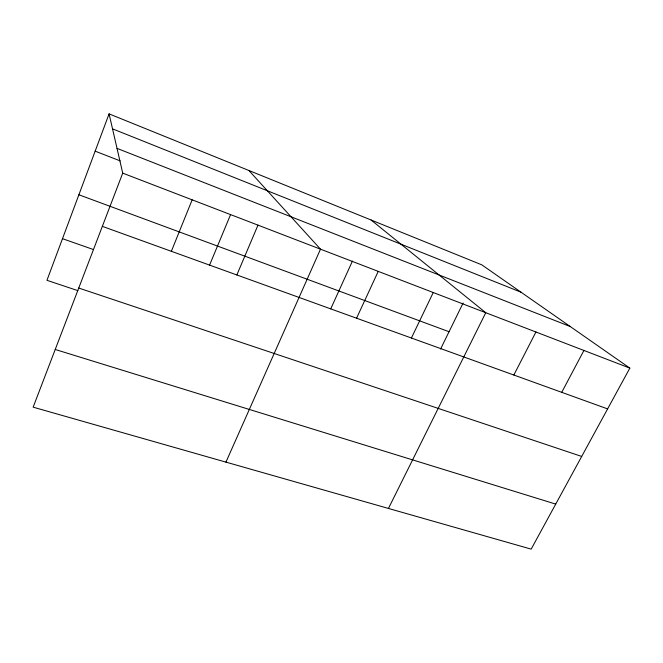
<?xml version="1.0" encoding="UTF-8"?>
<svg xmlns="http://www.w3.org/2000/svg" width="663" height="663" viewBox="0 0 663 663"><rect width="100%" height="100%" fill="white"/><g stroke="black" fill="none" stroke-linecap="round" stroke-linejoin="round"><path stroke-width="0.99" d="M109.08 113.87L122.721 173.134L33.15 407.165L531.171 549.13L629.85 368.114L481.81 264.844L109.08 113.87L46.949 280.316L77.878 290.643M171.361 251.302L192.154 199.836M209.549 265.159L230.5 214.787M236.848 274.954L257.982 225.147M225.942 462.119L320.494 249.18L248.915 170.507M330.729 308.867L352.434 261.073M356.561 318.207L378.225 271.374M411.408 338.022L433.246 292.524M440.572 349.045L463.105 303.032M388.443 508.446L485.764 312.721L371.081 220M513.842 375.026L535.936 332.006M561.735 392.33L583.921 350.454M55.228 349.476L555.718 504.095M78.74 288.04L581.7 456.442M62.496 238.68L93.591 249.603M102.342 226.365L607.615 408.905M78.88 194.773L449.058 331.732M122.721 173.134L629.85 368.114M95.157 151.156L120.185 160.885M117.019 148.379L570.263 326.544M112.528 128.846L521.002 292.184"/></g></svg>
